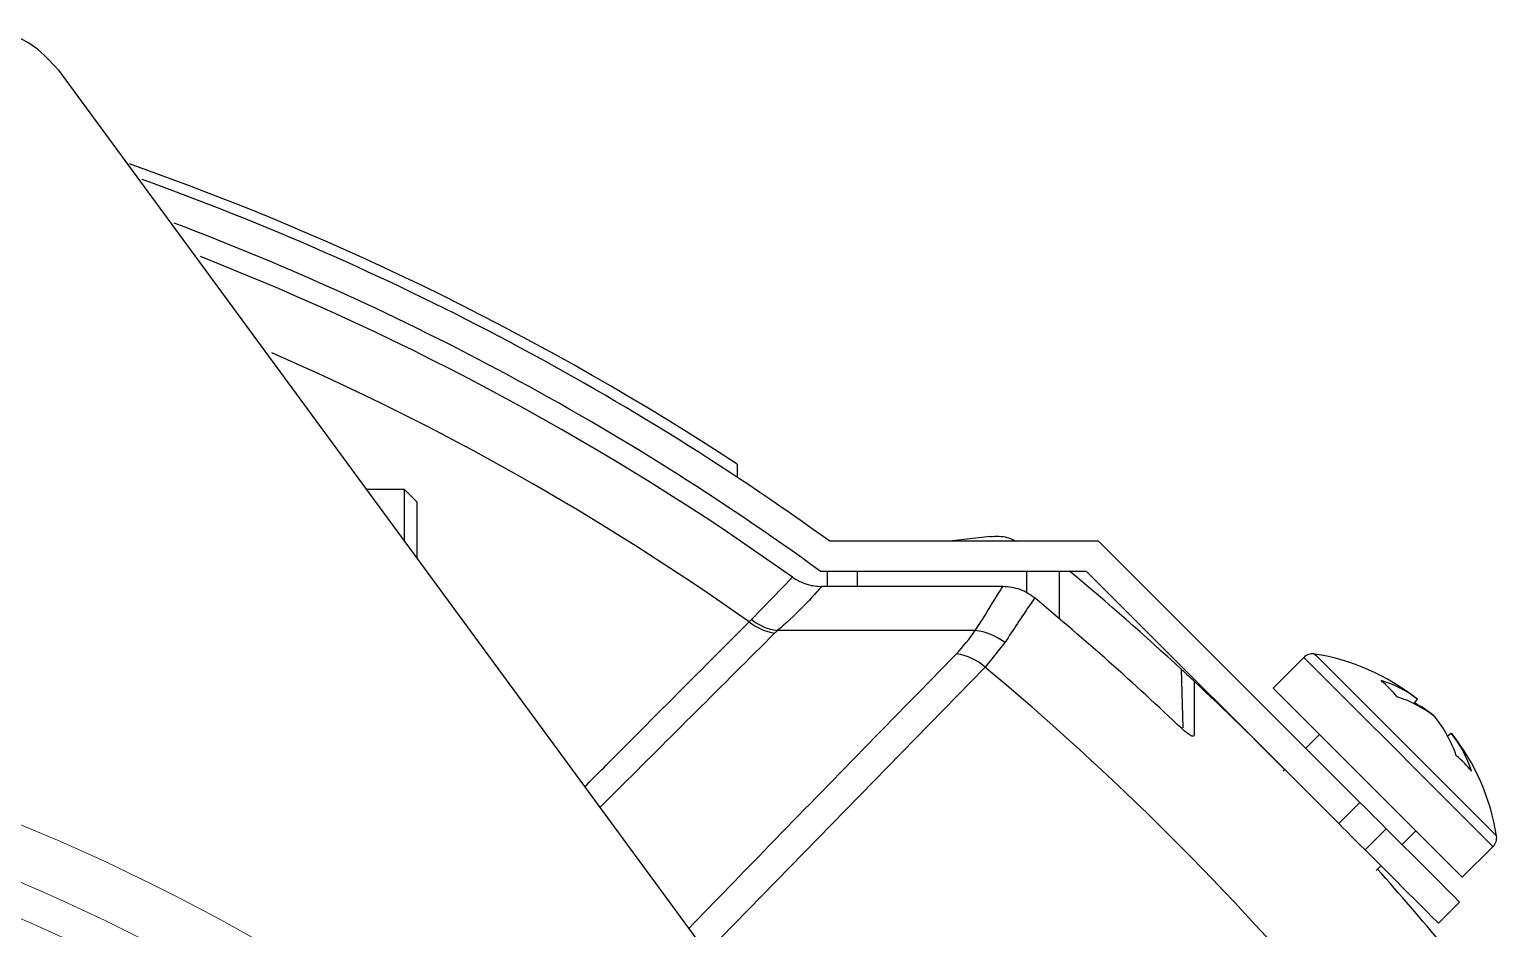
# Model space of a CAD drawing. Extents: x 8 to 113, y 1 to 87.
# Drawn here: x 50.006 to 51.773, y 39.081 to 40.165 of the extents above; entities that cross this region are included whole.
import ezdxf

# ---------------------------------------------------------------- set-up
doc = ezdxf.new("R2010")
doc.units = 0
doc.header["$MEASUREMENT"] = 0
doc.layers.add('OBJECT', color=7, linetype='CONTINUOUS')

msp = doc.modelspace()

# ---------------------------------------------------------------- linework, layer by layer
at = {"layer": 'OBJECT'}
for p, q in [((50.0413, 40.1155), (50.9792, 38.8376)), ((50.8583, 39.641), (50.8583, 39.6252)), ((50.4579, 39.6104), (50.412, 39.6104)), ((50.4729, 39.5954), (50.4579, 39.6104)), ((51.2932, 39.5481), (50.97, 39.5481)), ((51.1632, 39.5538), (51.1139, 39.5481)), ((51.6078, 39.2335), (51.2932, 39.5481)), ((50.9583, 39.5121), (51.2783, 39.5121)), ((50.9673, 39.4935), (50.9673, 39.5121)), ((51.0034, 39.4935), (51.0034, 39.5121)), ((51.2069, 39.4853), (51.2069, 39.5121)), ((51.2464, 39.4546), (51.2464, 39.5121)), ((51.2783, 39.5121), (51.5824, 39.2081)), ((50.8756, 39.4538), (50.925, 39.5046)), ((51.1782, 39.4935), (50.9602, 39.4935)), ((50.8728, 39.4509), (50.8756, 39.4538)), ((51.1449, 39.4404), (50.9067, 39.4405)), ((51.1806, 39.4259), (51.1567, 39.3963)), ((51.5405, 39.408), (51.5035, 39.371)), ((51.1567, 39.3963), (50.8213, 39.0528)), ((51.3952, 39.3233), (51.3933, 39.3935)), ((51.6731, 39.3525), (51.6772, 39.3577)), ((51.6969, 39.3379), (51.6967, 39.3378)), ((51.5593, 39.3151), (51.5428, 39.2986)), ((51.7135, 39.3136), (51.7179, 39.317)), ((51.5173, 39.2731), (51.5154, 39.2712)), ((51.6078, 39.2335), (51.5824, 39.2081)), ((51.6142, 39.1762), (51.6397, 39.2017)), ((51.6587, 39.1826), (51.6753, 39.1991)), ((51.7002, 39.1742), (51.7312, 39.1433)), ((51.7312, 39.1433), (51.7682, 39.1803)), ((51.6274, 39.1513), (51.6333, 39.1571)), ((51.728, 39.1133), (51.7026, 39.0878))]:
    msp.add_line(p, q, dxfattribs=at)
at = {"layer": 'OBJECT', "flags": 128}
for points in [[(50.4579, 39.5478), (50.4579, 39.5479), (50.4579, 39.5718), (50.4579, 39.5921), (50.4579, 39.6056), (50.4579, 39.6104)], [(50.4729, 39.5954), (50.4729, 39.5918), (50.4729, 39.5815), (50.4729, 39.5661), (50.4729, 39.5479), (50.4729, 39.5297), (50.4729, 39.5273)], [(51.5405, 39.408), (51.5453, 39.4032), (51.5598, 39.3887), (51.5827, 39.3657), (51.612, 39.3365), (51.645, 39.3035), (51.6789, 39.2696), (51.7105, 39.2379), (51.7372, 39.2112)], [(51.5534, 39.4122), (51.5553, 39.4103), (51.5669, 39.3987), (51.5878, 39.3777), (51.6161, 39.3494), (51.649, 39.3165), (51.6833, 39.2823), (51.7155, 39.2501), (51.7426, 39.223)], [(51.5035, 39.371), (51.5083, 39.3662), (51.5228, 39.3517), (51.5457, 39.3287), (51.575, 39.2995), (51.608, 39.2665), (51.6419, 39.2326), (51.6735, 39.2009), (51.7002, 39.1742)], [(51.6397, 39.2017), (51.6384, 39.2029), (51.635, 39.2064), (51.6298, 39.2115), (51.6237, 39.2176), (51.6177, 39.2237), (51.6125, 39.2289), (51.609, 39.2323), (51.6078, 39.2335)], [(51.7372, 39.2112), (51.7565, 39.1919), (51.7668, 39.1817), (51.7682, 39.1803)], [(51.7426, 39.223), (51.7619, 39.2037), (51.7715, 39.1941), (51.7724, 39.1932)], [(51.6142, 39.1762), (51.613, 39.1774), (51.6095, 39.1809), (51.6044, 39.1861), (51.5983, 39.1921), (51.5922, 39.1982), (51.587, 39.2034), (51.5836, 39.2068), (51.5824, 39.2081)], [(51.6397, 39.2017), (51.6569, 39.1844), (51.6735, 39.1679), (51.6888, 39.1526), (51.7022, 39.1392), (51.7131, 39.1282), (51.7213, 39.12), (51.7263, 39.115), (51.728, 39.1133)], [(51.7026, 39.0878), (51.7009, 39.0895), (51.6959, 39.0946), (51.6877, 39.1027), (51.6767, 39.1137), (51.6633, 39.1271), (51.648, 39.1424), (51.6314, 39.159), (51.6142, 39.1762)]]:
    msp.add_lwpolyline(points, dxfattribs=at)
at = {"layer": 'OBJECT'}
for centre, radius, start, end in [((49.0083, 36.8182), 3.375, 56.7599, 70.6438), ((49.0083, 36.8251), 3.356, 54.2309, 70.2557), ((49.0083, 36.8251), 3.32, 54.0309, 69.3181), ((49.0083, 36.8182), 3.3001, 54.4932, 68.6015), ((49.0083, 36.8182), 3.226, 54.6947, 66.4278), ((49.0083, 36.8182), 3.51, 47.1964, 50.129), ((49.0083, 36.8182), 3.4583, 46.394, 50.3184), ((50.914, 39.5035), 0.0668, 231.8721, 261.1782), ((50.9165, 39.5067), 0.067, 232.2788, 261.5696), ((51.1383, 39.3728), 0.0679, 51.4715, 84.3939), ((51.1122, 39.3457), 0.0675, 48.6608, 81.2955), ((51.5511, 39.3974), 0.015, 81.1668, 135), ((51.5131, 39.1529), 0.2624, 51.4972, 81.1668), ((49.0083, 36.8182), 3.3559, 39.9409, 50.1947), ((49.0083, 36.8182), 3.51, 44.3754, 46.8618), ((51.5986, 39.2583), 0.1267, 51.6761, 74.0739), ((51.524, 39.2511), 0.1691, 40.302, 49.698), ((51.6108, 39.2257), 0.1412, 51.7949, 72.6162), ((51.603, 39.2214), 0.1496, 51.1324, 61.7821), ((51.5764, 39.2393), 0.1559, 18.772, 38.6569), ((51.6076, 39.2284), 0.1414, 17.5351, 38.7652), ((51.5131, 39.1529), 0.2624, 8.8332, 38.5028), ((51.6277, 39.1747), 0.1499, 40.0079, 49.9921), ((51.7576, 39.1909), 0.015, 315, 8.8332), ((49.0083, 36.8182), 3.51, 39.7171, 41.6965)]:
    msp.add_arc(centre, radius, start, end, dxfattribs=at)
at = {"layer": 'OBJECT', "linetype": 'Continuous', "lineweight": 15}
for centre, radius, start, end in [((49.0079, 36.8177), 2.5846, 270.4447, 90), ((49.0095, 36.819), 2.5186, 270.4369, 90.0363), ((49.0079, 36.8177), 2.481, 42.5448, 84.4906), ((49.0079, 36.8177), 2.4066, 41.0283, 84.4542), ((49.0079, 36.8177), 2.4, 275.5505, 84.4497)]:
    msp.add_arc(centre, radius, start, end, dxfattribs=at)
at = {"layer": 'OBJECT'}
for points, knots in [([(50.0413, 40.1155), (50.0322, 40.1256), (50.014, 40.1458), (49.9805, 40.161), (49.9585, 40.1636), (49.9499, 40.1646)], [0, 0, 0, 0, 0.379149, 0.758209, 1, 1, 1, 1]), ([(51.1632, 39.5538), (51.1701, 39.5541), (51.181, 39.5546), (51.1907, 39.5499), (51.1943, 39.5481)], [0, 0, 0, 0, 0.629362, 1, 1, 1, 1]), ([(50.9602, 39.4935), (50.9445, 39.4762), (50.9287, 39.4588), (50.9067, 39.4405), (50.9067, 39.4405)], [0, 0, 0, 0, 0.999987, 1, 1, 1, 1]), ([(50.925, 39.5046), (50.9309, 39.5012), (50.9419, 39.4948), (50.9545, 39.4939), (50.9602, 39.4935)], [0, 0, 0, 0, 0.540768, 1, 1, 1, 1]), ([(51.1449, 39.4404), (51.1449, 39.4404), (51.1561, 39.4572), (51.1665, 39.4755), (51.1761, 39.4901), (51.1782, 39.4935)], [0, 0, 0, 0, 0.000014, 0.773396, 1, 1, 1, 1]), ([(51.2165, 39.4797), (51.2109, 39.4836), (51.1994, 39.4916), (51.1854, 39.4928), (51.1782, 39.4935)], [0, 0, 0, 0, 0.484764, 1, 1, 1, 1]), ([(51.2165, 39.4797), (51.2142, 39.4764), (51.2041, 39.4618), (51.1909, 39.4416), (51.1806, 39.4259)], [0, 0, 0, 0, 0.224509, 1, 1, 1, 1]), ([(50.6748, 39.2523), (50.6901, 39.2676), (50.7561, 39.3339), (50.822, 39.4001), (50.8728, 39.4509)], [0, 0, 0, 0, 0.230549, 1, 1, 1, 1]), ([(50.9067, 39.4405), (50.9067, 39.4405), (50.9058, 39.4394), (50.9048, 39.4384), (50.9038, 39.4375)], [0, 0, 0, 0, 0.000279, 1, 1, 1, 1]), ([(51.1224, 39.4124), (51.1304, 39.4215), (51.1384, 39.4307), (51.1449, 39.4404), (51.1449, 39.4404)], [0, 0, 0, 0, 0.99997, 1, 1, 1, 1]), ([(50.9038, 39.4375), (50.8406, 39.3745), (50.7705, 39.3045), (50.7001, 39.2343), (50.6931, 39.2274)], [0, 0, 0, 0, 0.900594, 1, 1, 1, 1]), ([(50.8001, 39.0816), (50.8325, 39.115), (50.9397, 39.2256), (51.0473, 39.3356), (51.1224, 39.4124)], [0, 0, 0, 0, 0.30218, 1, 1, 1, 1]), ([(51.3933, 39.3935), (51.3956, 39.3913), (51.3996, 39.3877), (51.4042, 39.3834), (51.4068, 39.3809), (51.4081, 39.3797), (51.4083, 39.3795), (51.4083, 39.3795)], [0, 0, 0, 0, 0.339782, 0.576506, 0.754012, 0.897194, 1, 1, 1, 1]), ([(51.4083, 39.3795), (51.4083, 39.3781), (51.4083, 39.3752), (51.4083, 39.3533), (51.4083, 39.3274), (51.4083, 39.3143)], [0, 0, 0, 0, 0.326948, 0.65954, 1, 1, 1, 1]), ([(51.4083, 39.3143), (51.4083, 39.3139), (51.4081, 39.3131), (51.4068, 39.313), (51.4047, 39.3137), (51.4018, 39.3154), (51.3979, 39.3183), (51.395, 39.321), (51.3935, 39.3224)], [0, 0, 0, 0, 0.139984, 0.280618, 0.412124, 0.549235, 0.769117, 1, 1, 1, 1])]:
    msp.add_open_spline(points, degree=3, knots=knots, dxfattribs=at)

doc.saveas('drawing.dxf')
